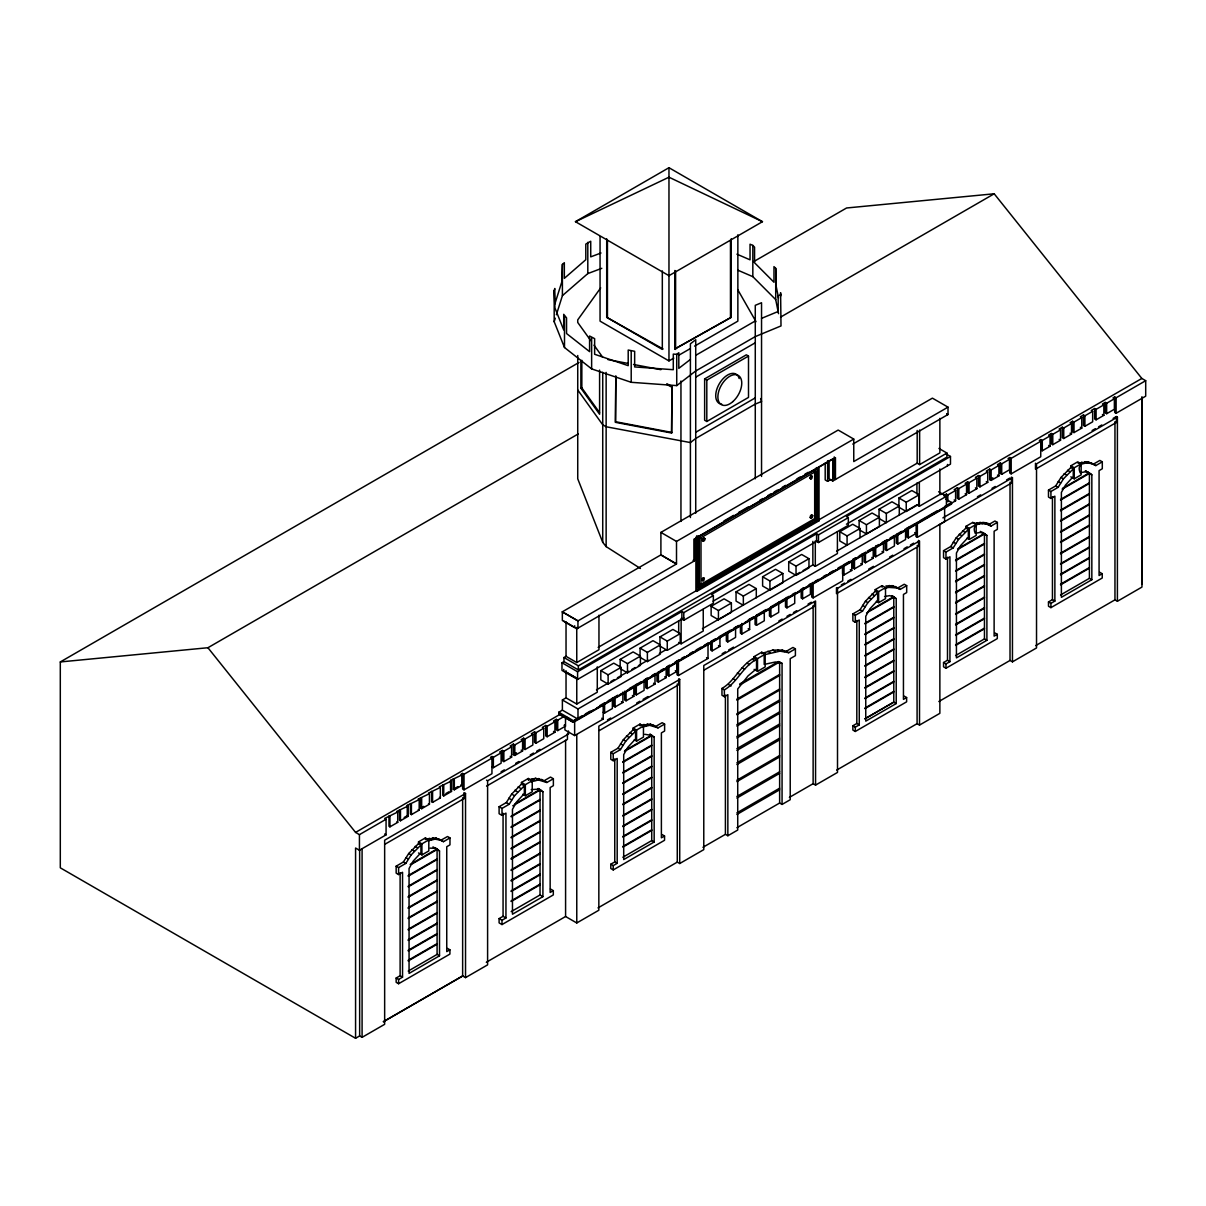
<?xml version="1.0" encoding="UTF-8"?>
<svg xmlns="http://www.w3.org/2000/svg" width="1206" height="1206" viewBox="0 0 1206 1206"><rect width="100%" height="100%" fill="white"/><g stroke="black" fill="none" stroke-linecap="round" stroke-linejoin="round"><path stroke-width="1.5" d="M704.123 538.193C704.711 543.8 699.691 538.057 704.636 538.479C705.751 543.182 700.008 539.866 704.636 538.479M701.741 579.8C704.817 574.403 702.947 582.408 702.254 580.101C705.239 582.754 704.183 574.463 702.254 580.101M809.693 477.908C812.784 472.496 810.914 480.516 810.206 478.194C813.206 480.847 812.151 472.571 810.206 478.194M812.377 517.133C808.713 520.133 810.402 512.55 812.708 516.017C811.261 521.309 809.151 514.193 812.678 515.701M780.599 296.163L780.599 292.696L781.006 325.937L755.273 336.595L695.726 370.966L676.732 385.603L631.205 382.302L591.633 368.885L564.498 347.524L554.187 321.716L554.187 290.465L554.805 288.475L554.805 304.108L561.785 281.993L562.403 264.4L564.333 262.727L564.333 278.345L585.799 259.712L585.799 244.079L590.729 241.23L590.729 256.863L601.025 252.989M554.187 321.716L555.288 318.233M556.373 314.766L562.403 295.651L562.403 264.4M615.814 375.79L615.482 422.341L671.606 433.029L671.938 386.478L666.978 383.81M615.482 422.341L615.814 377.629M671.606 433.029L671.938 386.478M447.486 948.413L449.913 949.815L449.913 954.097L398.598 983.734L396.156 982.332L396.156 978.036L398.598 979.438L402.548 977.162L402.548 872.27L398.598 874.561L396.156 873.144L396.156 866.179L403.362 862.019L408.713 853.516L418.512 843.567L418.512 841.894L425.401 837.914L428.808 839.889L428.808 850.939L421.919 854.918L418.512 852.943M396.156 866.179L398.598 867.581L405.804 863.421L411.14 854.918L420.939 844.984L418.512 843.567M550.433 888.973L553.313 890.646L553.313 894.927L501.998 924.565L499.103 922.892L499.103 918.595L501.998 920.268L505.947 917.992L505.947 813.1L501.998 815.377L499.103 813.718L499.103 806.739L506.309 802.578L511.661 794.076L521.459 784.141L521.459 782.453L528.349 778.473L532.223 780.704L532.223 791.769L525.334 795.734L522.741 794.257M499.103 806.739L501.998 808.412L509.203 804.251L514.54 795.749L524.339 785.799L521.459 784.141M662.124 834.582L664.551 835.984L664.551 840.28L613.236 869.918L610.794 868.501L610.794 864.22L613.236 865.622L617.186 863.33L617.186 758.453L613.236 760.73L610.794 759.328L610.794 752.348L618 748.187L623.351 739.685L633.15 729.751L633.15 728.062L640.039 724.082L643.461 726.057L643.461 737.107L636.572 741.087L634.281 739.775M610.794 752.348L613.236 753.765L620.442 749.604L625.793 741.102L635.577 731.153L633.15 729.751M904.183 696.133L906.626 697.55L906.626 701.832L855.295 731.469L852.868 730.067L852.868 725.771L855.295 727.173L859.26 724.896L859.26 620.005L855.295 622.281L852.868 620.879L852.868 613.914L860.074 609.754L865.411 601.251L875.209 591.302L875.209 589.628L882.099 585.649L885.521 587.624L885.521 598.673L878.631 602.653L876.355 601.327M852.868 613.914L855.295 615.316L862.501 611.156L867.853 602.653L877.651 592.719L875.209 591.302M994.86 632.909L997.302 634.311L997.302 638.607L945.971 668.23L943.544 666.828L943.544 662.531L945.971 663.933L949.936 661.657L949.936 556.765L945.971 559.056L943.544 557.639L943.544 550.675L950.75 546.514L956.087 538.012L965.885 528.062L965.885 526.389L972.775 522.409L976.197 524.384L976.197 535.434L969.307 539.414L967.031 538.102M943.544 550.675L945.971 552.077L953.177 547.916L958.529 539.414L968.328 529.479L965.885 528.062M1099.812 572.307L1102.239 573.724L1102.239 578.006L1050.923 607.643L1048.481 606.241L1048.481 601.945L1050.923 603.347L1054.873 601.07L1054.873 496.179L1050.923 498.455L1048.481 497.053L1048.481 490.088L1055.687 485.928L1061.039 477.425L1070.838 467.476L1070.838 465.802L1077.727 461.823L1081.149 463.797L1081.149 474.847L1074.26 478.827L1070.838 476.852M1048.481 490.088L1050.923 491.49L1058.129 487.33L1063.466 478.827L1073.265 468.893L1070.838 467.476M702.947 847.305L725.409 834.341L727.851 835.743L727.851 694.671L724.384 696.676L721.957 695.259L721.957 688.445C734.801 681.119 740.424 665.064 754.097 658.009L754.097 656.622L761.755 652.205L765.177 654.18L765.177 666.933L757.519 671.35L754.097 669.375M721.957 688.445L724.384 689.847C737.228 682.521 742.851 666.466 756.539 659.411L754.097 658.009M600.694 287.872L577.734 319.876L577.734 322.469L590.774 340.635M562.403 295.651L587.804 273.581L601.794 268.32M554.187 290.465L554.971 308.043L563.715 329.947L563.715 314.314L566.549 317.887L566.549 333.519L589.583 351.639L589.583 336.007L594.633 338.645L594.633 354.278L628.205 365.659L628.205 350.026L634.658 351.308L634.658 366.925L673.28 369.714L673.28 354.097L676.732 354.338L678.812 352.74L678.812 368.358L690.405 359.433M575.458 221.693L668.968 167.709L762.463 221.693L668.968 275.677L575.458 221.693L668.968 177.207L762.463 221.693M606.708 238.803L606.708 317.314L663.059 348.986M383.372 1021.708L462.637 975.94L465.531 977.614L465.531 793.488L384.654 840.19L384.654 1024.316L362.086 1037.341L359.644 1035.924L355.574 1038.291L60.3 867.823L60.3 661.943L579.046 362.448M753.584 261.672L846.567 207.99L994.196 193.789L1141.841 378.458L1145.7 380.689L1145.7 396.186L1116.123 413.251L1114.691 412.437L1114.691 396.94L1116.123 397.769L1145.7 380.689M674.863 270.491L674.863 348.986L731.213 317.314L731.213 238.803M674.863 348.986L731.213 317.314M600.06 236.708L600.06 321.143L668.968 360.911L673.762 358.137M678.571 355.363L689.787 348.896M694.596 346.122L737.861 321.143L737.861 234.808M695.726 355.333L755.273 320.962M60.3 661.943L207.929 647.728L578.232 433.949M780.508 317.163L994.196 193.789M695.726 377.161L755.273 342.775M704.636 378.895L746.348 354.82L748.504 356.072L748.504 397.407L706.806 421.482L704.636 420.231L704.636 378.895L706.806 380.146L748.504 356.072M695.726 432.276L755.273 397.89M853.758 439.074L676.506 541.419L676.506 563.986L660.903 554.896L660.903 532.404L838.17 430.06L853.758 439.074L853.758 461.566L948.006 407.146L948.006 414.517L832.758 481.013L829.095 478.903L829.095 460.496M852.793 444.11L932.404 398.146L948.006 407.146M723.886 520.992L733.61 515.369M738.479 512.565L748.217 506.942M759.569 500.384L762.825 498.515M767.679 495.696L770.936 493.827M774.177 491.958L777.418 490.073M782.287 487.269L785.528 485.4M796.88 478.842L800.136 476.973M804.99 474.154L808.246 472.285M696.028 537.861L832.758 458.928L832.758 481.013M939.866 418.361L939.866 452.898L919.62 464.596L917.178 463.194L699.284 588.724L697.927 587.94L697.927 535.977L699.284 536.76L817.713 468.38L817.713 520.344L750.645 558.438M699.631 536.956L700.988 537.74L816.04 471.305L816.04 519.409L700.988 585.83L699.631 585.061L814.683 518.625L816.04 519.409M825.19 463.029L825.19 479.928L827.618 481.345L830.859 479.475M938.931 448.436L946.936 453.064L946.936 457.119L578.367 669.918L563.971 661.597L563.971 657.541L566.036 656.35L576.77 662.546L598.96 649.733L598.96 615.181M683.908 617.909L577.584 679.43L561.981 670.415L561.981 662.757L563.971 661.597M747.403 560.308L698.741 588.407L698.741 536.444M598.161 647.381L699.194 589.041M695.922 537.167L695.922 590.925L696.736 591.392L819.025 520.796L819.025 467.039M563.971 657.541L578.367 665.848L946.936 453.064M561.981 662.757L577.584 671.757L681.887 611.532L683.772 612.633L713.349 595.553L713.349 603.226L683.772 620.306L681.887 619.206L681.887 611.532M816.583 533.776L816.583 541.434L818.482 542.534L848.331 525.303L848.331 517.63L818.482 534.861L816.583 533.776L711.465 594.468L713.349 595.553M846.431 524.203L950.479 464.129L950.479 456.471L846.431 516.545L848.331 517.63M713.078 601.191L817.336 540.876M859.139 520.495L872.074 513.017L879.385 517.238L879.385 526.479L866.436 533.941L859.139 529.736L859.139 520.495L866.436 524.716L879.385 517.238M756.298 588.603L743.348 596.081L743.348 605.306L736.052 601.085L736.052 591.86L748.986 584.382L756.298 588.603L756.298 597.844M860.029 528.469L847.079 535.946L847.079 545.172L839.783 540.951L839.783 531.725L852.717 524.248L860.029 528.469L860.029 537.71M899.284 506.007L886.335 513.47L886.335 522.711L879.038 518.49L879.038 509.249L891.973 501.786L899.284 506.007L899.284 515.233M711.133 606.301L724.067 598.824L731.379 603.045L731.379 612.286L718.429 619.748L711.133 615.527L711.133 606.301L718.429 610.522L731.379 603.045M762.614 576.77L775.548 569.292L782.86 573.513L782.86 582.754L769.925 590.216L762.614 585.995L762.614 576.77L769.925 580.99L782.86 573.513M898.922 505.389L898.922 498.003L911.857 490.541L919.168 494.762L919.168 503.987L906.234 511.465L898.922 507.244M788.724 561.921L801.658 554.459L808.97 558.68L808.97 567.905L796.035 575.383L788.724 571.162L788.724 561.921L796.035 566.142L808.97 558.68M600.814 670.611L613.748 663.149L621.06 667.37L621.06 676.596L608.125 684.073L600.814 679.852L600.814 670.611L608.125 674.832L621.06 667.37M620.17 666.782L620.17 659.396L633.105 651.918L640.416 656.139L640.416 665.365L627.482 672.842L620.17 668.621M640.069 648.15L653.004 640.672L660.315 644.893L660.315 654.134L647.381 661.597L640.069 657.376L640.069 648.15L647.381 652.371L660.315 644.893M659.953 636.904L672.903 629.426L680.199 633.647L680.199 642.888L667.265 650.351L659.953 646.13L659.953 636.904L667.265 641.125L680.199 633.647M937.273 511.389L955.604 500.791L955.604 490.45L947.826 494.927L946.393 494.113L946.424 506.445L577.991 719.153L562.388 710.138L562.388 699.962L566.036 697.867L576.77 704.048L597.287 692.214L597.287 666.858M898.922 498.003L906.234 502.224L919.168 494.762M620.17 659.396L627.482 663.601L640.416 656.139M596.457 689.877L607.749 683.35M610.975 681.496L614.201 679.626M617.427 677.772L628.718 671.26M631.929 669.39L635.155 667.536M638.381 665.667L648.059 660.089M659.35 653.562L665.787 649.838M702.435 628.688L799.88 572.428M803.121 570.559L812.859 564.936L815.301 566.338L837.416 553.569L837.416 531.786M836.587 551.232L916.922 504.862L919.349 506.264L939.866 494.415L939.866 468.968M945.67 499.088L951.579 502.495L951.579 504.033L573.513 722.304L558.755 713.786L558.755 712.249L562.388 710.138M558.755 713.786L559.69 713.243L559.69 714.555L355.574 832.411L207.929 647.728M678.692 642.391L681.134 643.808L703.249 631.024L703.249 609.301M940.695 494.596L1141.841 378.458M388.98 815.934L388.98 826.291L389.945 826.849L397.724 822.371L397.724 812L384.654 818.437L386.071 819.251L386.071 834.853L359.433 850.245L355.574 848.014L355.574 1038.291M399.518 809.859L399.518 820.201L400.482 820.758L408.216 816.296L408.216 805.955L396.759 811.442L397.724 812M404.161 817.517L407.251 815.738L407.251 805.382L419.191 799.623L419.191 810.146L411.412 814.623L410.432 814.065L410.432 803.543M420.698 797.618L420.698 808.126L421.663 808.698L429.442 804.206L429.442 793.699L418.211 799.05L419.191 799.623M431.597 791.332L431.597 801.824L432.577 802.382L440.341 797.89L440.341 787.397L428.477 793.126L429.442 793.699M442.783 784.865L442.783 795.357L443.748 795.915L451.526 791.422L451.526 780.945L439.376 786.84L440.341 787.397M451.526 791.422L450.562 790.865L450.562 780.388L461.928 774.945L461.928 785.408L454.33 789.794L453.35 789.237L453.35 778.775M491.927 766.865L493.36 767.679L501.123 763.187L501.123 752.83L493.36 757.323L491.927 756.494L490.525 757.308L491.958 758.122L464.024 774.252L462.607 773.423L460.948 774.388L461.928 774.945M502.42 750.434L502.42 760.79L503.852 761.604L511.615 757.127L511.615 746.77L503.852 751.263L502.42 750.434L499.706 752.001L501.123 752.83M513.379 744.102L513.379 754.624L514.811 755.453L522.59 750.961L522.59 740.439L514.811 744.931L513.379 744.102L510.198 745.956L511.615 746.77M523.645 738.193L523.645 748.7L525.077 749.514L532.841 745.037L532.841 734.514L525.077 739.007L523.645 738.193L521.158 739.625L522.59 740.439M534.544 731.891L534.544 742.383L535.977 743.213L543.74 738.72L543.74 728.228L535.977 732.72L534.544 731.891L531.424 733.7L532.841 734.514M545.73 725.439L545.73 735.916L547.162 736.745L554.926 732.253L554.926 721.776L547.162 726.253L545.73 725.439L542.323 727.399L543.74 728.228M563.549 716.786L557.73 720.148L556.298 719.334L553.509 720.947L554.926 721.776M946.439 494.083L943.68 495.681L945.112 496.495M957.368 487.782L957.368 498.304L958.8 499.118L966.564 494.641L966.564 484.119L958.8 488.596L957.368 487.782L954.172 489.621L955.604 490.45M967.619 481.857L967.619 492.365L969.051 493.194L976.83 488.701L976.83 478.194L969.051 482.686L967.619 481.857L965.147 483.289L966.564 484.119M978.518 475.556L978.518 486.063L979.95 486.877L987.729 482.385L987.729 471.893L979.95 476.385L978.518 475.556L975.398 477.365L976.83 478.194M989.704 469.104L989.704 479.581L991.136 480.41L998.915 475.918L998.915 465.441L991.136 469.933L989.704 469.104L986.297 471.079L987.729 471.893M1000.287 462.998L1000.287 473.461L1001.704 474.29L1009.482 469.797L1009.482 459.335L1001.704 463.828L1000.287 462.998L997.483 464.611L998.915 465.441M1009.754 457.526L1009.754 473.023L1011.186 473.852L1040.748 456.773L1040.748 441.275L1011.186 458.355L1009.754 457.526L1008.05 458.506L1009.482 459.335M1040.853 439.572L1040.853 449.944L1042.285 450.758L1050.049 446.28L1050.049 435.909L1042.285 440.401L1040.853 439.572L1039.331 440.461L1040.748 441.275M1062.305 427.195L1062.305 437.718L1063.737 438.532L1071.516 434.039L1071.516 423.517L1063.737 428.009L1062.305 427.195L1059.124 429.035L1060.541 429.849L1060.541 440.205L1052.778 444.682L1052.778 434.341L1051.391 433.497L1048.632 435.095L1050.049 435.909M1072.571 421.271L1072.571 431.778L1074.003 432.592L1081.767 428.115L1081.767 417.608L1074.003 422.085L1072.571 421.271L1070.084 422.703L1071.516 423.517M1083.47 414.97L1083.47 425.462L1084.903 426.291L1092.666 421.799L1092.666 411.306L1084.903 415.799L1083.47 414.97L1080.35 416.779L1081.767 417.608M1094.656 408.517L1094.656 418.995L1096.088 419.824L1103.852 415.331L1103.852 404.854L1096.088 409.347L1094.656 408.517L1091.249 410.477L1092.666 411.306M1105.224 402.412L1105.224 412.874L1106.656 413.703L1114.434 409.211L1114.434 398.749L1106.656 403.241L1105.224 402.412L1102.435 404.025L1103.852 404.854M1114.691 396.94L1113.002 397.92L1114.434 398.749M355.574 832.411L359.433 834.642L386.071 819.251M1052.778 434.341L1060.541 429.849M562.388 699.962L577.991 708.977L946.424 496.269L938.615 491.762M420.698 808.126L423.803 806.332M445.888 793.548L449.009 791.754M453.35 789.237L457.918 786.598M513.379 754.624L516.5 752.83M989.704 479.581L992.824 477.787M558.755 712.249L573.513 720.766L582.046 715.851M585.317 713.967L590.201 711.133M599.985 705.495L604.869 702.661M608.125 700.792L617.909 695.138M629.321 688.551L640.733 681.963M643.989 680.078L647.26 678.194M652.145 675.375L655.401 673.491M660.3 670.672L663.556 668.787M666.812 666.903L670.084 665.019M674.968 662.2L678.224 660.315M681.496 658.431L684.752 656.546M689.636 653.727L692.907 651.843M696.163 649.959L701.048 647.14M704.319 645.255L707.575 643.371M715.731 638.667L710.831 641.486L710.711 650.049L712.143 650.878L719.922 646.386L719.922 637.808M718.987 636.783L730.399 630.195M733.655 628.311L738.554 625.492M748.323 619.839L753.222 617.02M756.479 615.135L766.262 609.497M771.147 606.663L789.086 596.307M792.342 594.437L795.598 592.553M800.498 589.719L803.754 587.85M808.653 585.016L811.909 583.131M815.166 581.262L818.422 579.377M823.321 576.543L826.577 574.674M829.834 572.79L833.105 570.905M837.989 568.071L841.245 566.202M844.517 564.318L849.401 561.483M852.657 559.614L855.928 557.73M859.185 555.845L864.069 553.026M867.325 551.142L872.224 548.308M875.481 546.439L878.737 544.554M882.008 542.67L886.892 539.836M890.149 537.966L893.42 536.082M896.676 534.198L901.56 531.379M904.832 529.494L914.615 523.841M919.5 521.022L937.424 510.666M951.579 502.495L945.579 505.962L946.424 506.445M556.298 719.334L556.298 729.796L557.73 730.625L565.508 726.133L565.508 717.404M575.79 720.103L593.699 709.761M596.955 707.877L600.211 705.992M605.095 703.173L608.352 701.289M611.623 699.42L616.507 696.601M619.763 694.716L623.02 692.832M626.276 690.948L631.16 688.129M634.416 686.259L637.673 684.375M640.929 682.49L645.813 679.671M649.069 677.787L660.466 671.214M663.722 669.33L668.606 666.511M671.863 664.627L675.119 662.757M678.375 660.873L683.259 658.054M686.515 656.17L697.912 649.582M701.168 647.712L719.077 637.371M722.334 635.487L733.745 628.914M737.002 627.03L740.258 625.145M745.142 622.326L748.398 620.442M751.655 618.572L756.539 615.738M759.795 613.869L763.051 611.985M766.307 610.1L771.192 607.281M774.448 605.397L779.332 602.578M782.588 600.709L785.845 598.824M789.101 596.94L793.985 594.121M797.241 592.236L800.498 590.367M803.754 588.483L808.638 585.664M811.894 583.779L823.291 577.207M826.547 575.322L836.316 569.684M841.2 566.865L859.124 556.524M862.38 554.639L865.637 552.755M870.521 549.936L881.918 543.363M885.174 541.479L888.43 539.595M893.314 536.776L896.571 534.891M899.827 533.022L903.083 531.137M907.967 528.318L911.223 526.434M914.48 524.55L919.364 521.731M922.62 519.861L925.876 517.977M929.133 516.093L934.017 513.274M462.607 773.423L462.607 789.025L464.024 789.855L491.958 773.724L491.927 756.494M501.123 771.75L504.349 769.88M515.686 763.338L518.912 761.483M530.233 754.941L533.474 753.072M536.7 751.202L539.941 749.333M977.448 496.736L980.689 494.867M992.01 488.34L995.252 486.47M1006.573 479.928L1009.799 478.058M1092.108 430.542L1095.334 428.688M1098.576 426.818L1101.802 424.949M1113.138 418.407L1116.364 416.537L1117.404 417.14L1117.404 601.266L1114.962 599.849L1035.698 645.617M755.077 617.593L755.077 624.467L756.509 625.296L764.287 620.804L764.287 610.477M769.473 609.241L769.473 616.085L770.905 616.899L778.684 612.422L778.684 602.171M486.561 780.161L487.601 780.749L568.478 734.062L568.478 730.972M603.166 712.203L604.598 713.032L612.362 708.54L612.362 698.184M613.658 697.686L613.658 706.143L615.09 706.957L622.869 702.465L622.869 692.123M624.633 691.219L624.633 699.977L626.05 700.807L633.828 696.314L633.828 687.541M634.884 687.043L634.884 694.053L636.316 694.867L644.079 690.375L644.079 681.616M645.783 678.993L645.783 687.737L647.215 688.566L654.994 684.073L654.994 675.33M656.969 674.275L656.969 681.269L658.401 682.083L666.164 677.606L666.164 668.863M667.536 666.421L667.536 675.149L668.968 675.978L676.747 671.486L676.747 661.024M726.359 634.175L726.359 641.079L727.791 641.909L735.57 637.416L735.57 627.06M740.424 626.125L740.424 633.18L741.856 633.994L749.635 629.502L749.635 618.934M785.498 598.327L785.498 607.025L786.93 607.854L794.709 603.362L794.709 594.648M801.176 591.015L801.176 598.01L802.608 598.824L810.387 594.347L810.387 583.855M842.557 565.388L842.557 574.146L843.989 574.961L851.768 570.468L851.768 561.725M853.064 559.328L853.064 568.071L854.481 568.885L862.26 564.408L862.26 553.916M896.36 534.348L896.36 543.197L897.792 544.027L905.57 539.534L905.57 530.67M906.942 528.243L906.942 537.077L908.359 537.906L916.138 533.414L916.138 522.801M942.896 517.887L1012.452 477.727L1012.452 661.853L1010.025 660.451L938.841 701.53M1117.404 417.14L1036.527 463.828L1036.527 647.954L1012.452 661.853M864.024 554.805L864.024 561.921L865.456 562.735L873.219 558.242L873.219 547.584M874.275 548.881L874.275 555.981L875.707 556.795L883.485 552.318L883.485 541.66M885.189 540.801L885.189 549.665L886.606 550.494L894.385 546.001L894.385 535.358M384.774 844.336L464.039 798.583L464.039 792.628L465.531 793.488M915.927 533.112L915.927 536.504L917.359 537.318L944.63 521.58L944.63 506.354M486.561 786.101L567.438 739.399L567.438 733.459L568.478 734.062M677.018 660.933L677.018 674.712L678.435 675.526L708.012 658.446L708.012 642.964M938.63 525.092L1011.427 483.078L1011.427 477.124L1012.452 477.727M1116.364 416.537L1116.364 422.477L1035.487 469.179L1035.487 463.24M564.921 724.746L564.921 729.947L574.644 735.57L603.196 719.077L603.196 705.209M811.728 584.91L811.728 597.045L813.145 597.875L842.723 580.795L842.723 566.926M607.507 719.907L610.749 718.037M636.617 703.098L639.858 701.229M643.1 699.359L647.954 696.555M722.183 653.697L725.424 651.828M728.665 649.959L733.534 647.14M778.895 620.954L782.136 619.085M786.99 616.281L790.232 614.412M793.473 612.542L796.714 610.673M808.05 604.116L811.291 602.246M841.306 584.925L844.517 583.071M847.743 581.202L850.954 579.347M868.637 569.142L873.461 566.353M889.546 557.066L892.757 555.212M904.018 548.715L907.229 546.861M910.44 545.006L913.666 543.152M598.01 907.892L677.275 862.124L679.717 863.526L679.717 679.415L598.839 726.102L598.839 910.228L576.77 922.967L565.584 916.515L486.32 962.267M918.49 540.363L918.49 546.303L836.482 593.654L836.482 587.714L837.507 588.302L919.515 540.951L919.515 725.077L917.088 723.675L836.678 770.091M599.427 730.519L678.677 684.752L678.677 678.812L679.717 679.415M704.364 669.918L814.532 606.317L814.532 601.869M418.512 841.894L421.919 843.868L428.808 839.889M521.459 782.453L525.334 784.684L532.223 780.704M965.885 526.389L969.307 528.364L976.197 524.384M1070.838 465.802L1074.26 467.762L1081.149 463.797M528.695 779.92L535.524 778.307L543.981 780.825L550.494 777.071L553.373 778.744L553.373 785.679L550.147 787.548L550.147 892.47L553.313 890.646M988.423 524.761L994.92 521.007L997.362 522.409L997.362 529.359L994.121 531.213L994.121 636.135L997.302 634.311M754.097 656.622L757.519 658.597L765.177 654.18M425.748 839.346L435.698 837.944L443.476 841.667L449.974 837.914L449.974 844.863L446.748 846.718L446.748 951.64L449.913 949.815M633.15 728.062L636.572 730.037L643.461 726.057M543.981 780.825L546.876 782.498L553.373 778.744M972.775 522.409C973.408 525.59 987.277 518.791 990.85 526.163L997.362 522.409M1078.089 463.255L1088.023 461.838L1095.802 465.576L1102.299 461.823L1102.299 468.757L1099.073 470.626L1099.073 575.548L1102.239 573.724M875.209 589.628L878.631 591.603L885.521 587.624M410.176 864.416L436.632 849.145M514.676 804.085L539.579 789.704M957.564 548.911L984.021 533.64L986.9 535.419L986.9 640.311L956.433 657.903L956.433 553.011L960.534 545.655L968.328 537.228L968.328 529.479M1062.501 488.324L1088.958 473.054L1091.837 474.832L1091.837 579.724L1061.386 597.317L1061.386 492.425L1065.486 485.068L1073.265 476.641L1073.265 468.893M411.427 864.325L437.085 849.521L439.512 850.923L439.512 955.815L409.06 973.408L409.06 868.516L413.145 861.159L420.939 852.732L420.939 844.984M512.776 805.819L540.032 790.081L542.911 791.754L542.911 896.646L512.46 914.223L512.46 809.347L516.56 801.99L524.339 793.548L524.339 785.799M958.815 548.82L984.458 534.017L982.588 532.419L986.9 535.419M1062.154 489.169L1089.41 473.43L1091.837 474.832M795.402 648.858L788.739 652.702L780.026 651.134L765.101 654.587L762.674 653.185L772.805 650.109L782.106 650.124L786.297 651.3L792.96 647.441L795.402 648.858L795.402 655.672L790.216 658.657L790.216 799.729L782.061 804.432L779.634 803.03L736.896 827.708M640.401 725.53L650.336 724.113L658.114 727.851L664.612 724.097L664.612 731.032L661.385 732.901L661.385 837.823L664.551 835.984M906.686 585.649L904.244 584.247L897.746 588L888.37 587.367L885.943 585.965L892.395 585.664L900.173 589.402L906.686 585.649L906.686 592.583L903.445 594.452L903.445 699.374L906.626 697.55M739.7 683.983L778.458 661.597L782.061 663.375L782.061 804.432M408.216 875.556L437.085 858.898M511.163 816.13L540.032 799.457M624.814 750.599L651.27 735.313M408.216 876.204L437.085 859.531M511.163 816.764L540.032 800.106M624.467 751.428L651.722 735.705L654.165 737.107L649.853 734.092L651.722 735.705L651.722 840.582L622.869 857.255M955.604 560.051L984.458 543.393M1060.541 499.465L1089.41 482.807M740.047 684.827L779.634 661.958L779.634 803.03M955.604 560.7L984.458 544.027M1060.541 500.098L1089.41 483.44M868.441 611.246L893.345 596.88L896.224 598.658L896.224 703.55L865.757 721.143L865.757 616.251L869.858 608.894L877.651 600.467L877.651 592.719M866.526 612.995L893.782 597.256L891.912 595.658L895.772 598.282M622.869 761.74L651.722 745.082M408.216 886.214L437.085 869.556M511.163 826.773L540.032 810.115M622.869 762.373L651.722 745.715M408.216 886.847L437.085 870.189M511.163 827.406L540.032 810.749M864.928 623.291L893.782 606.633M955.604 570.709L984.458 554.051M1060.541 510.123L1089.41 493.45M955.604 571.342L984.458 554.685M1060.541 510.756L1089.41 494.098M864.928 623.924L893.782 607.266M736.881 699.133L779.634 674.456M736.881 700.189L779.634 675.496M622.869 772.383L651.722 755.725M408.216 896.616L437.085 879.943M511.163 837.175L540.032 820.517M622.869 773.031L651.722 756.358M955.604 581.111L984.458 564.438M1060.541 520.51L1089.41 503.852M408.216 897.249L437.085 880.591M511.163 837.808L540.032 821.15M864.928 633.949L893.782 617.276M955.604 581.744L984.458 565.086M1060.541 521.158L1089.41 504.5M864.928 634.582L893.782 617.924M736.881 713.726L779.634 689.033M736.881 714.766L779.634 690.088M622.869 782.784L651.722 766.127M622.869 783.433L651.722 766.76M408.216 907.666L437.085 891.008M511.163 848.24L540.032 831.582M864.928 644.351L893.782 627.678M955.604 592.161L984.458 575.503M1060.541 531.575L1089.41 514.917M408.216 908.314L437.085 891.656M511.163 848.873L540.032 832.215M864.928 644.984L893.782 628.326M955.604 592.809L984.458 576.151M1060.541 532.223L1089.41 515.55M736.881 724.655L779.634 699.962M736.881 726.057L779.634 701.364M622.869 793.85L651.722 777.192M408.216 917.887L437.085 901.229M511.163 858.461L540.032 841.788M408.216 918.535L437.085 901.862M511.163 859.094L540.032 842.436M622.869 794.483L651.722 777.825M955.604 602.382L984.458 585.724M1060.541 541.795L1089.41 525.138M864.928 655.401L893.782 638.743M955.604 603.03L984.458 586.357M1060.541 542.444L1089.41 525.771M864.928 656.049L893.782 639.376M736.881 736.534L779.634 711.857M736.881 737.997L779.634 713.304M622.869 804.07L651.722 787.412M622.869 804.703L651.722 788.046M408.216 929.268L437.085 912.61M511.163 869.827L540.032 853.17M864.928 665.622L893.782 648.964M408.216 929.901L437.085 913.243M511.163 870.476L540.032 853.818M864.928 666.27L893.782 649.597M955.604 613.764L984.458 597.106M1060.541 553.177L1089.41 536.519M955.604 614.412L984.458 597.739M1060.541 553.81L1089.41 537.152M736.881 748.67L779.634 723.992M622.869 815.452L651.722 798.779M408.216 939.791L437.085 923.118M511.163 880.35L540.032 863.692M622.869 816.085L651.722 799.427M736.881 750.434L779.634 725.741M955.604 624.286L984.458 607.628M1060.541 563.699L1089.41 547.027M408.216 940.424L437.085 923.766M511.163 880.983L540.032 864.325M864.928 677.003L893.782 660.345M955.604 624.919L984.458 608.261M1060.541 564.333L1089.41 547.675M864.928 677.636L893.782 660.978M622.869 825.959L651.722 809.301M408.216 950.283L437.085 933.625M511.163 890.842L540.032 874.184M622.869 826.607L651.722 809.935M955.604 634.778L984.458 618.12M1060.541 574.192L1089.41 557.534M408.216 950.916L437.085 934.258M511.163 891.49L540.032 874.832M864.928 687.526L893.782 670.853M955.604 635.426L984.458 618.753M1060.541 574.825L1089.41 558.167M864.928 688.159L893.782 671.501M736.881 762.84L779.634 738.162M736.881 764.529L779.634 739.851M408.216 960.293L437.085 943.635M511.163 900.867L540.032 884.194M622.869 836.467L651.722 819.794M408.216 960.941L437.085 944.268M511.163 901.5L540.032 884.842M955.604 644.788L984.458 628.13M1060.541 584.201L1089.41 567.544M622.869 837.1L651.722 820.442M955.604 645.436L984.458 628.778M1060.541 584.85L1089.41 568.177M864.928 698.018L893.782 681.36M864.928 698.651L893.782 681.993M736.881 780.222L779.634 755.529M622.869 846.476L651.722 829.818M396.156 978.036L400.121 975.76L402.548 977.162M408.216 971.071L437.085 954.413L439.512 955.815M499.103 918.595L503.068 916.319L505.947 917.992M511.163 911.63L540.032 894.973L542.911 896.646M622.869 847.109L651.722 830.452M736.881 781.624L779.634 756.946M864.928 708.028L893.782 691.37M943.544 662.531L947.494 660.255L949.936 661.657M955.604 655.567L984.458 638.909L986.9 640.311M1048.481 601.945L1052.446 599.653L1054.873 601.07M1060.541 594.98L1089.41 578.322L1091.837 579.724M864.928 708.676L893.782 692.003M610.794 864.22L614.759 861.928L617.186 863.33M864.928 718.791L893.782 702.118L893.782 597.256M852.868 725.771L856.818 723.494L859.26 724.896M864.928 718.806L893.782 702.148L896.224 703.55M654.165 737.077L654.165 841.999L623.698 859.577L623.698 754.685L627.798 747.343L635.577 738.901L635.577 731.153M736.881 796.473L779.634 771.795M736.881 798.055L779.634 773.363M736.881 812.889L779.634 788.196M736.881 814.472L779.634 789.794M383.402 1021.723L462.712 975.986M465.531 977.614L487.601 964.875L487.601 780.749M1117.404 601.266L1141.961 587.081L1141.961 396.699M789.372 797.407L813.13 783.689L815.558 785.106L837.507 772.428L837.507 588.302M679.717 863.526L703.776 849.642L703.776 665.516L815.558 600.98L815.558 785.106M727.851 835.743L737.725 830.045L737.725 688.973L748.052 675.888L756.539 668.742L756.539 659.411M919.515 725.077L939.866 713.334L939.866 524.55M765.101 654.587L764.197 655.054L764.197 664.431L775.413 661.973L782.061 663.375M884.541 588.664L888.37 587.367M531.228 781.759L538.404 779.981L546.876 782.498M781.006 294.686L778.172 295.862L778.172 311.48L761.544 318.369M1102.299 461.823L1099.872 460.421L1093.36 464.174C1086.938 461.988 1075.812 462.305 1080.154 472.722L1085.234 471.817L1091.4 474.455M988.347 524.685C981.895 522.65 970.89 522.891 975.217 533.308L980.282 532.404L985.031 533.821M642.828 726.932L649.642 725.334L658.114 727.851M428.19 840.763L435.004 839.15L440.974 840.19L447.547 836.512L449.974 837.914M884.541 596.548L889.606 595.643L894.339 597.06M531.228 789.628L538.826 789.131L542.911 791.754M580.87 360.549L580.87 388.136L581.835 387.895L599.518 412.558M644.803 734.303L652.28 735.509M430.165 848.135L435.411 848.315L439.512 850.923M607.96 359.614L628.025 363.428M633.512 364.468L660.888 369.684M615.814 421.768L671.938 432.457M778.533 298.018L776.121 285.988L775.714 268.365L773.981 266.632L773.981 282.249L754.564 262.772L754.564 247.155L752.83 245.406L750.042 244.2L750.042 259.833L736.926 254.165M737.801 270.174L752.83 276.656L775.714 299.631L778.533 313.666M1089.968 473.234L1085.31 470.807L1087.752 472.209M666.647 384.382L671.606 387.051M1116.364 422.477L1114.962 421.678L1114.962 599.849M1102.435 414.502L1103.852 415.331M1080.35 427.286L1081.767 428.115M1070.084 433.225L1071.516 434.039M1059.124 439.376L1060.541 440.205M1088.023 461.838L1090.45 463.255M1084.903 461.657L1087.33 463.059M1081.556 462.124L1083.998 463.541M1048.632 445.451L1050.049 446.28M1067.491 470.25L1069.933 471.667M1064.159 473.626L1066.586 475.043M1061.039 477.425L1063.466 478.827M946.8 415.181L946.8 413.809L948.006 414.517M1058.19 481.541L1060.632 482.958M1055.687 485.928L1058.129 487.33M997.483 475.089L998.915 475.918M945.79 453.773L950.479 456.471M986.297 481.571L987.729 482.385M975.398 487.872L976.83 488.701M965.147 493.812L966.564 494.641M954.172 499.962L955.604 500.791M983.071 522.439L985.513 523.841M979.95 522.243L982.393 523.645M976.619 522.726L979.061 524.128M980.357 531.394L982.8 532.811M606.708 317.314L662.32 349.423L662.32 270.913M962.554 530.851L964.981 532.253M959.207 534.228L961.649 535.63M956.087 538.012L958.529 539.414M953.253 542.142L955.68 543.544M816.356 467.596L817.713 468.38M950.75 546.514L953.177 547.916M879.038 509.249L886.335 513.47M914.706 532.585L916.138 533.414M811.397 475.782L812.331 476.325M809.739 478.209L811.05 478.978M917.088 545.489L918.49 546.303M882.053 551.489L883.485 552.318M811.623 514.917L812.558 515.459M839.783 531.725L847.079 535.946M818.211 520.329L819.025 520.796M810.085 517.6L811.005 518.128M871.802 557.428L873.219 558.242M860.828 563.579L862.26 564.408M892.395 585.664L894.837 587.081M889.274 585.483L891.716 586.885M850.336 569.654L851.768 570.468M871.863 594.076L874.305 595.493M868.531 597.452L870.973 598.869M865.411 601.251L867.853 602.653M862.576 605.367L865.003 606.784M860.074 609.754L862.501 611.156M703.611 538.147L704.922 538.901M702.344 540.785L703.264 541.328M814.532 606.317L813.13 605.518L813.13 783.689M660.903 532.404L676.506 541.419M693.043 560.323L694.249 561.016L694.249 539.142L835.457 457.617L835.457 479.491L834.25 478.797L834.25 456.923M736.052 591.86L743.348 596.081M703.43 577.689L704.364 578.232M701.771 580.116L703.098 580.87M748.202 628.688L749.635 629.502M786.297 651.3L788.739 652.702M782.106 650.124L784.548 651.526M777.599 649.717L780.026 651.134M772.805 650.109L775.232 651.511M767.8 651.27L770.242 652.672M778.458 661.597L780.9 662.999M752.258 659.2L754.685 660.602M718.49 645.557L719.922 646.386M747.117 663.21L749.559 664.612M742.112 667.822L744.554 669.224M737.333 672.963L739.76 674.38M706.58 657.632L708.012 658.446M732.811 678.586L735.238 679.988M728.62 684.601L731.062 686.003M675.315 670.657L676.747 671.486M664.747 676.777L666.164 677.606M563.971 621.165L574.704 627.361L574.704 625.778M653.562 683.244L654.994 684.073M632.396 695.5L633.828 696.314M664.612 724.097L662.184 722.696L655.672 726.449L653.17 724.957M621.437 701.651L622.869 702.465M565.343 671.591L578.141 678.978M564.86 671.425L575.579 677.621M650.336 724.113L652.763 725.515M647.215 723.932L649.642 725.334M643.883 724.399L646.31 725.801M629.803 732.524L632.245 733.926M601.764 718.248L603.196 719.077M626.472 735.901L628.914 737.303M623.351 739.685L625.793 741.102M620.502 743.816L622.944 745.218M566.111 716.952L569.322 718.806M559.69 714.555L572.533 721.972L572.533 720.66M618 748.187L620.442 749.604M564.076 725.303L565.508 726.133M553.509 731.424L554.926 732.253M521.158 750.147L522.59 750.961M510.198 756.298L511.615 757.127M651.722 840.582L654.165 841.999M541.479 779.347L544.373 781.021M538.645 778.503L541.524 780.161M535.524 778.307L538.404 779.981M532.178 778.79L535.072 780.463M541.042 790.156L538.147 788.483L540.032 790.081L540.032 894.973M518.113 786.915L521.007 788.588M514.781 790.292L517.66 791.95M511.661 794.076L514.54 795.749M508.811 798.206L511.706 799.864M506.309 802.578L509.203 804.251M460.948 784.85L461.928 785.408M450.562 780.388L451.526 780.945M464.039 798.583L462.637 797.769L462.637 975.94M439.376 797.332L440.341 797.89M428.477 803.648L429.442 804.206M418.211 809.573L419.191 810.146M407.251 805.382L408.216 805.955M407.251 815.738L408.216 816.296M435.698 837.944L438.125 839.346M432.577 837.748L435.004 839.15M429.23 838.23L431.673 839.632M396.759 821.799L397.724 822.371M437.642 849.326L435.2 847.924L437.085 849.521L437.085 954.413M432.984 846.898L435.411 848.315M415.166 846.356L417.608 847.758M384.654 834.039L386.071 834.853M411.834 849.717L414.261 851.135M408.713 853.516L411.14 854.918M405.864 857.647L408.306 859.049M403.362 862.019L405.804 863.421M1090.857 462.682L1095.802 465.576M985.92 523.283L990.85 526.163M895.244 586.508L900.173 589.402M438.532 838.788L443.476 841.667M1052.778 444.682L1051.391 443.838L1051.391 433.497M577.734 355.499L577.734 478.797L602.729 542.338L606.136 546.604L640.431 568.493M1087.541 471.832L1089.41 473.43L1089.41 578.322M891.912 595.658L893.345 596.88M594.03 345.187L602.729 357.293M580.87 388.136L599.593 414.246L599.593 370.106M577.734 389.975L602.729 424.798L606.136 426.758L690.405 442.572L695.726 438.471L755.273 404.085L761.544 401.492L760.609 398.538M737.74 289.666L756.011 321.67M946.8 413.809L946.816 415.166M1141.841 397.679L1141.841 584.337M1116.123 397.769L1116.123 413.251M1106.656 403.241L1106.656 413.703M1096.088 409.347L1096.088 419.824M1084.903 415.799L1084.903 426.291M1074.26 467.762L1074.26 478.827M1074.003 422.085L1074.003 432.592M1063.737 428.009L1063.737 438.532M1052.446 496.646L1052.446 599.638M1050.923 491.49L1050.923 498.455M1050.923 603.347L1050.923 607.643M1042.285 440.401L1042.285 450.758M1011.186 458.355L1011.186 473.852M1010.025 482.264L1010.025 660.451M1001.704 463.828L1001.704 474.29M991.136 469.933L991.136 480.41M984.458 533.987L984.458 638.909M979.95 476.385L979.95 486.877M969.307 528.364L969.307 539.414M969.051 482.686L969.051 493.194M958.8 488.596L958.8 499.118M947.826 494.927L947.826 501.832M947.494 464.461L947.494 465.727M947.494 557.232L947.494 660.255M945.971 552.077L945.971 559.056M945.971 663.933L945.971 668.23M919.62 430.045L919.62 464.596M919.349 482.641L919.349 506.264M917.359 522.108L917.359 537.318M917.178 430.452L917.178 463.194M917.088 547.373L917.088 723.675M916.922 483.048L916.922 493.947M908.359 527.293L908.359 537.906M906.234 502.224L906.234 511.465M897.792 535.163L897.792 544.027M886.606 541.63L886.606 550.494M882.099 585.649L882.099 587.262M878.631 591.603L878.631 602.653M875.707 546.152L875.707 556.795M866.436 524.716L866.436 533.941M865.456 552.062L865.456 562.735M856.818 620.472L856.818 723.494M855.295 615.316L855.295 622.281M855.295 727.173L855.295 731.469M854.481 558.393L854.481 568.885M843.989 564.453L843.989 574.961M827.618 460.692L827.618 481.345M818.482 534.861L818.482 542.534M817.171 468.064L817.171 520.042M815.301 540.936L815.301 566.338M814.683 470.521L814.683 518.625M813.145 582.257L813.145 597.875M812.859 541.343L812.859 564.936M802.608 588.347L802.608 598.824M796.035 566.142L796.035 575.383M786.93 597.407L786.93 607.854M775.714 268.365L775.714 299.631M770.905 606.648L770.905 616.899M769.925 580.99L769.925 590.216M761.755 652.205L761.755 653.652M761.544 476.46L761.544 302.736L755.273 305.329L755.273 478.782M757.519 658.597L757.519 671.35M756.509 614.97L756.509 625.296M752.83 245.406L752.83 276.656M741.856 623.427L741.856 633.994M730.474 240.25L730.474 316.892M727.791 633.271L727.791 641.909M725.409 695.153L725.409 834.341M724.384 689.847L724.384 696.676M718.429 610.522L718.429 619.748M712.143 642.301L712.143 650.878M706.806 380.146L706.806 421.482M700.988 537.74L700.988 585.83M699.284 536.76L699.284 588.724M696.736 535.781L696.736 591.392M695.726 513.153L695.726 339.715L690.405 343.816L690.405 517.54M694.4 538.796L694.4 560.896L576.739 628.823L562.343 620.517L562.343 611.804L660.903 554.896L676.506 563.986L577.945 620.894L562.343 611.879L577.945 620.894L577.945 628.16L576.739 627.467L576.77 662.546M683.772 612.633L683.772 620.306M681.134 618.452L681.134 643.808M680.953 381.006L680.953 521.429M678.692 620.668L678.692 633.346M678.435 660.044L678.435 675.526M677.275 683.938L677.275 862.124M676.732 354.338L676.732 385.603M675.601 270.913L675.601 349.423M668.968 167.709L668.968 360.911M668.968 665.501L668.968 675.978M667.265 641.125L667.265 650.351M658.401 671.606L658.401 682.083M647.381 652.371L647.381 661.597M647.215 678.074L647.215 688.566M640.039 724.082L640.039 725.711M636.572 730.037L636.572 741.087M636.316 684.36L636.316 694.867M631.205 351.052L631.205 382.302M627.482 663.601L627.482 672.842M626.05 692.033L626.05 700.807M615.09 698.334L615.09 706.957M614.759 758.921L614.759 861.928M613.236 753.765L613.236 760.73M613.236 865.622L613.236 869.918M608.125 674.832L608.125 684.073M607.447 240.25L607.447 316.892M606.136 372.383L606.136 546.604M604.598 704.394L604.598 713.032M602.729 372.292L602.729 542.338M591.633 337.635L591.633 368.885M587.804 242.331L587.804 273.581M581.835 360.308L581.835 387.895M578.367 665.848L578.367 669.918M577.991 708.977L577.991 719.153M577.584 671.757L577.584 679.43M576.77 678.752L576.77 704.048M576.77 734.575L576.77 922.967M574.644 719.967L574.644 735.57M573.513 720.766L573.513 722.304M566.036 621.799L566.036 656.35M566.036 670.747L566.036 697.867M565.584 740.213L565.584 916.515M564.498 316.274L564.498 347.524M563.745 669.39L563.745 670.672M557.73 720.148L557.73 730.625M547.162 726.253L547.162 736.745M535.977 732.72L535.977 743.213M528.349 778.473L528.349 780.101M525.334 784.684L525.334 795.734M525.077 739.007L525.077 749.514M514.811 744.931L514.811 755.453M503.852 751.263L503.852 761.604M503.068 813.296L503.068 916.319M501.998 808.412L501.998 815.377M501.998 920.268L501.998 924.565M493.36 757.323L493.36 767.679M464.024 774.252L464.024 789.855M454.33 779.332L454.33 789.794M443.748 785.438L443.748 795.915M432.577 791.89L432.577 802.382M425.401 837.914L425.401 839.527M421.919 843.868L421.919 854.918M421.663 798.191L421.663 808.698M411.412 804.101L411.412 814.623M400.482 810.417L400.482 820.758M400.121 872.737L400.121 975.76M398.598 867.581L398.598 874.561M398.598 979.438L398.598 983.734M389.945 816.492L389.945 826.849M362.086 848.949L362.086 1037.341M359.644 849.416L359.644 1035.924M359.433 834.642L359.433 850.245M721.685 404.146A16.869 9.738 -60 0 1 720.389 382.046A16.869 9.738 -60 0 1 739.188 378.563M732.916 401.553A16.869 9.738 -60 0 0 738.253 375.413A16.869 9.738 -60 0 0 718.294 393.111A16.869 9.738 -60 0 0 732.916 401.553"/></g></svg>
